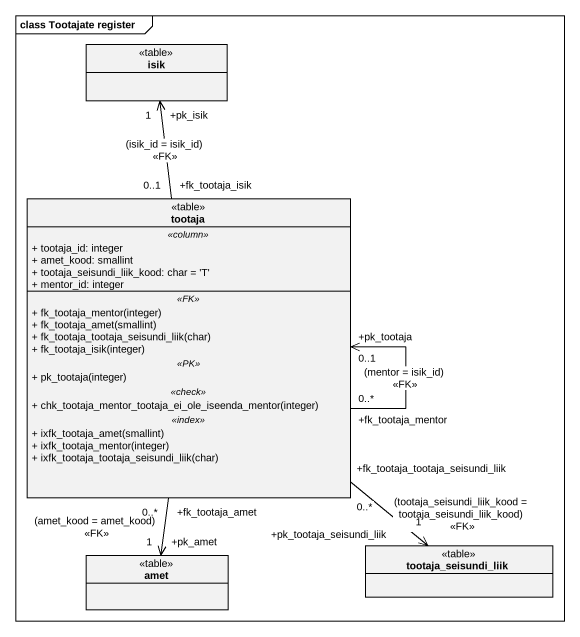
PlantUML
@startuml
mainframe class Tootajate register
hide circle
hide empty members
skinparam classAttributeIconSize 0
class isik <<table>>
class tootaja <<table>> {
  .. <<column>> ..
  + tootaja_id: integer
  + amet_kood: smallint
  + tootaja_seisundi_liik_kood: char = 'T'
  + mentor_id: integer
  .. <<FK>> ..
  + fk_tootaja_mentor(integer)
  + fk_tootaja_amet(smallint)
  + fk_tootaja_tootaja_seisundi_liik(char)
  + fk_tootaja_isik(integer)
  .. <<PK>> ..
  + pk_tootaja(integer)
  .. <<check>> ..
  + chk_tootaja_mentor_tootaja_ei_ole_iseenda_mentor(integer)
  .. <<index>> ..
  + ixfk_tootaja_amet(smallint)
  + ixfk_tootaja_mentor(integer)
  + ixfk_tootaja_tootaja_seisundi_liik(char)
}
class amet <<table>>
class tootaja_seisundi_liik <<table>>
tootaja "+fk_tootaja_isik\n0..1" -up-> "+pk_isik\n1" isik : (isik_id = isik_id)\n<<FK>>
tootaja "+fk_tootaja_mentor\n0..*" --> "+pk_tootaja\n0..1" tootaja : (mentor = isik_id)\n<<FK>>
tootaja "+fk_tootaja_amet\n0..*" --> "+pk_amet\n1" amet : (amet_kood = amet_kood)\n<<FK>>
tootaja "+fk_tootaja_tootaja_seisundi_liik\n0..*" --> "+pk_tootaja_seisundi_liik\n1" tootaja_seisundi_liik : (tootaja_seisundi_liik_kood = tootaja_seisundi_liik_kood)\n<<FK>>
@enduml
